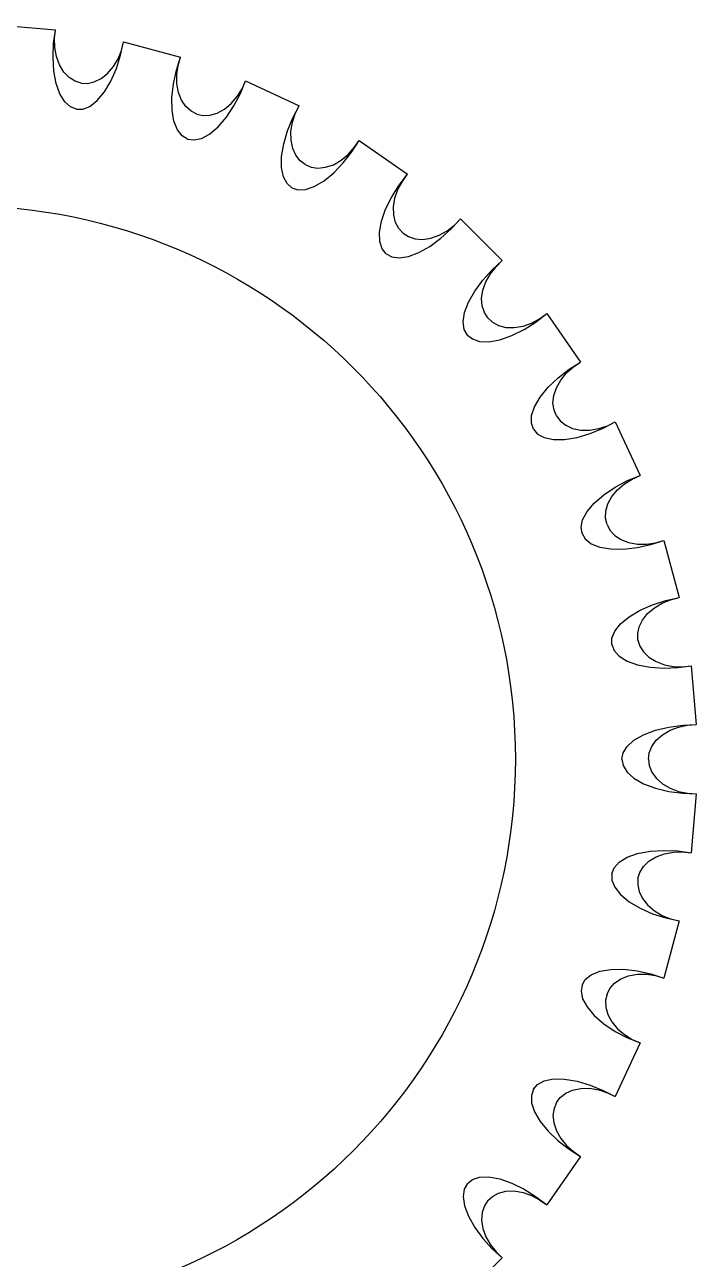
# Model space of a CAD drawing. Extents: x -1423 to 1501, y 0 to 128.
# Drawn here: x 10.24 to 16.55, y 102.3 to 113.9 of the extents above; entities that cross this region are included whole.
import ezdxf

# ---------------------------------------------------------------- set-up
doc = ezdxf.new("R2010")
doc.units = 0
doc.layers.add('LAYER1', color=7, linetype='CONTINUOUS')

msp = doc.modelspace()

# ---------------------------------------------------------------- linework, layer by layer
at = {"layer": 'LAYER1', "color": 18}
for p, q in [((9.975, 113.9), (10.528, 113.852)), ((9.975, 113.9), (10.528, 113.852)), ((9.975, 113.9), (10.528, 113.852)), ((9.975, 113.9), (10.528, 113.852)), ((11.168, 113.739), (11.705, 113.595)), ((11.168, 113.739), (11.705, 113.595)), ((11.168, 113.739), (11.705, 113.595)), ((11.168, 113.739), (11.705, 113.595)), ((12.315, 113.373), (12.819, 113.138)), ((12.315, 113.373), (12.819, 113.138)), ((12.315, 113.373), (12.819, 113.138)), ((12.315, 113.373), (12.819, 113.138)), ((13.381, 112.813), (13.836, 112.495)), ((13.381, 112.813), (13.836, 112.495)), ((13.381, 112.813), (13.836, 112.495)), ((13.381, 112.813), (13.836, 112.495)), ((14.334, 112.077), (14.727, 111.684)), ((14.334, 112.077), (14.727, 111.684)), ((14.334, 112.077), (14.727, 111.684)), ((14.334, 112.077), (14.727, 111.684)), ((15.145, 111.186), (15.463, 110.731)), ((15.145, 111.186), (15.463, 110.731)), ((15.145, 111.186), (15.463, 110.731)), ((15.145, 111.186), (15.463, 110.731)), ((15.788, 110.169), (16.023, 109.665)), ((15.788, 110.169), (16.023, 109.665)), ((15.788, 110.169), (16.023, 109.665)), ((15.788, 110.169), (16.023, 109.665)), ((16.245, 109.055), (16.389, 108.518)), ((16.245, 109.055), (16.389, 108.518)), ((16.245, 109.055), (16.389, 108.518)), ((16.245, 109.055), (16.389, 108.518)), ((16.502, 107.878), (16.55, 107.325)), ((16.502, 107.878), (16.55, 107.325)), ((16.502, 107.878), (16.55, 107.325)), ((16.502, 107.878), (16.55, 107.325)), ((16.55, 106.675), (16.502, 106.122)), ((16.55, 106.675), (16.502, 106.122)), ((16.55, 106.675), (16.502, 106.122)), ((16.55, 106.675), (16.502, 106.122)), ((16.389, 105.482), (16.245, 104.945)), ((16.389, 105.482), (16.245, 104.945)), ((16.389, 105.482), (16.245, 104.945)), ((16.389, 105.482), (16.245, 104.945)), ((16.023, 104.335), (15.788, 103.831)), ((16.023, 104.335), (15.788, 103.831)), ((16.023, 104.335), (15.788, 103.831)), ((16.023, 104.335), (15.788, 103.831)), ((15.463, 103.269), (15.145, 102.814)), ((15.463, 103.269), (15.145, 102.814)), ((15.463, 103.269), (15.145, 102.814)), ((15.463, 103.269), (15.145, 102.814)), ((14.727, 102.316), (14.334, 101.923)), ((14.727, 102.316), (14.334, 101.923)), ((14.727, 102.316), (14.334, 101.923)), ((14.727, 102.316), (14.334, 101.923))]:
    msp.add_line(p, q, dxfattribs=at)
for points in [[(10.727, 113.106, 0), (10.67, 113.128, 0), (10.617, 113.175, 0), (10.571, 113.249, 0), (10.536, 113.348, 0), (10.514, 113.465, 0), (10.506, 113.594, 0), (10.511, 113.725, 0), (10.528, 113.852, 0)], [(10.727, 113.106, 0), (10.67, 113.128, 0), (10.617, 113.175, 0), (10.571, 113.249, 0), (10.536, 113.348, 0), (10.514, 113.465, 0), (10.506, 113.594, 0), (10.511, 113.725, 0), (10.528, 113.852, 0)], [(10.727, 113.106, 0), (10.67, 113.128, 0), (10.617, 113.175, 0), (10.571, 113.249, 0), (10.536, 113.348, 0), (10.514, 113.465, 0), (10.506, 113.594, 0), (10.511, 113.725, 0), (10.528, 113.852, 0)], [(10.727, 113.106, 0), (10.67, 113.128, 0), (10.617, 113.175, 0), (10.571, 113.249, 0), (10.536, 113.348, 0), (10.514, 113.465, 0), (10.506, 113.594, 0), (10.511, 113.725, 0), (10.528, 113.852, 0)], [(10.77, 113.352, 0), (10.713, 113.37, 0), (10.658, 113.404, 0), (10.608, 113.455, 0), (10.567, 113.522, 0), (10.538, 113.6, 0), (10.522, 113.685, 0), (10.519, 113.77, 0), (10.528, 113.852, 0)], [(10.77, 113.352, 0), (10.713, 113.37, 0), (10.658, 113.404, 0), (10.608, 113.455, 0), (10.567, 113.522, 0), (10.538, 113.6, 0), (10.522, 113.685, 0), (10.519, 113.77, 0), (10.528, 113.852, 0)], [(10.77, 113.352, 0), (10.713, 113.37, 0), (10.658, 113.404, 0), (10.608, 113.455, 0), (10.567, 113.522, 0), (10.538, 113.6, 0), (10.522, 113.685, 0), (10.519, 113.77, 0), (10.528, 113.852, 0)], [(10.77, 113.352, 0), (10.713, 113.37, 0), (10.658, 113.404, 0), (10.608, 113.455, 0), (10.567, 113.522, 0), (10.538, 113.6, 0), (10.522, 113.685, 0), (10.519, 113.77, 0), (10.528, 113.852, 0)], [(10.727, 113.106, 0), (10.787, 113.107, 0), (10.853, 113.133, 0), (10.922, 113.187, 0), (10.989, 113.268, 0), (11.05, 113.371, 0), (11.101, 113.489, 0), (11.141, 113.614, 0), (11.168, 113.739, 0)], [(10.727, 113.106, 0), (10.787, 113.107, 0), (10.853, 113.133, 0), (10.922, 113.187, 0), (10.989, 113.268, 0), (11.05, 113.371, 0), (11.101, 113.489, 0), (11.141, 113.614, 0), (11.168, 113.739, 0)], [(10.727, 113.106, 0), (10.787, 113.107, 0), (10.853, 113.133, 0), (10.922, 113.187, 0), (10.989, 113.268, 0), (11.05, 113.371, 0), (11.101, 113.489, 0), (11.141, 113.614, 0), (11.168, 113.739, 0)], [(10.727, 113.106, 0), (10.787, 113.107, 0), (10.853, 113.133, 0), (10.922, 113.187, 0), (10.989, 113.268, 0), (11.05, 113.371, 0), (11.101, 113.489, 0), (11.141, 113.614, 0), (11.168, 113.739, 0)], [(10.77, 113.352, 0), (10.83, 113.349, 0), (10.893, 113.362, 0), (10.958, 113.393, 0), (11.019, 113.442, 0), (11.073, 113.506, 0), (11.117, 113.58, 0), (11.149, 113.659, 0), (11.168, 113.739, 0)], [(10.77, 113.352, 0), (10.83, 113.349, 0), (10.893, 113.362, 0), (10.958, 113.393, 0), (11.019, 113.442, 0), (11.073, 113.506, 0), (11.117, 113.58, 0), (11.149, 113.659, 0), (11.168, 113.739, 0)], [(10.77, 113.352, 0), (10.83, 113.349, 0), (10.893, 113.362, 0), (10.958, 113.393, 0), (11.019, 113.442, 0), (11.073, 113.506, 0), (11.117, 113.58, 0), (11.149, 113.659, 0), (11.168, 113.739, 0)], [(10.77, 113.352, 0), (10.83, 113.349, 0), (10.893, 113.362, 0), (10.958, 113.393, 0), (11.019, 113.442, 0), (11.073, 113.506, 0), (11.117, 113.58, 0), (11.149, 113.659, 0), (11.168, 113.739, 0)], [(11.771, 112.826, 0), (11.719, 112.857, 0), (11.675, 112.913, 0), (11.642, 112.994, 0), (11.625, 113.097, 0), (11.623, 113.217, 0), (11.638, 113.345, 0), (11.666, 113.474, 0), (11.705, 113.595, 0)], [(11.771, 112.826, 0), (11.719, 112.857, 0), (11.675, 112.913, 0), (11.642, 112.994, 0), (11.625, 113.097, 0), (11.623, 113.217, 0), (11.638, 113.345, 0), (11.666, 113.474, 0), (11.705, 113.595, 0)], [(11.771, 112.826, 0), (11.719, 112.857, 0), (11.675, 112.913, 0), (11.642, 112.994, 0), (11.625, 113.097, 0), (11.623, 113.217, 0), (11.638, 113.345, 0), (11.666, 113.474, 0), (11.705, 113.595, 0)], [(11.771, 112.826, 0), (11.719, 112.857, 0), (11.675, 112.913, 0), (11.642, 112.994, 0), (11.625, 113.097, 0), (11.623, 113.217, 0), (11.638, 113.345, 0), (11.666, 113.474, 0), (11.705, 113.595, 0)], [(11.856, 113.061, 0), (11.803, 113.088, 0), (11.754, 113.132, 0), (11.714, 113.191, 0), (11.685, 113.264, 0), (11.67, 113.346, 0), (11.669, 113.432, 0), (11.682, 113.516, 0), (11.705, 113.595, 0)], [(11.856, 113.061, 0), (11.803, 113.088, 0), (11.754, 113.132, 0), (11.714, 113.191, 0), (11.685, 113.264, 0), (11.67, 113.346, 0), (11.669, 113.432, 0), (11.682, 113.516, 0), (11.705, 113.595, 0)], [(11.856, 113.061, 0), (11.803, 113.088, 0), (11.754, 113.132, 0), (11.714, 113.191, 0), (11.685, 113.264, 0), (11.67, 113.346, 0), (11.669, 113.432, 0), (11.682, 113.516, 0), (11.705, 113.595, 0)], [(11.856, 113.061, 0), (11.803, 113.088, 0), (11.754, 113.132, 0), (11.714, 113.191, 0), (11.685, 113.264, 0), (11.67, 113.346, 0), (11.669, 113.432, 0), (11.682, 113.516, 0), (11.705, 113.595, 0)], [(11.771, 112.826, 0), (11.83, 112.817, 0), (11.9, 112.831, 0), (11.977, 112.873, 0), (12.057, 112.94, 0), (12.135, 113.031, 0), (12.206, 113.139, 0), (12.267, 113.255, 0), (12.315, 113.373, 0)], [(11.771, 112.826, 0), (11.83, 112.817, 0), (11.9, 112.831, 0), (11.977, 112.873, 0), (12.057, 112.94, 0), (12.135, 113.031, 0), (12.206, 113.139, 0), (12.267, 113.255, 0), (12.315, 113.373, 0)], [(11.771, 112.826, 0), (11.83, 112.817, 0), (11.9, 112.831, 0), (11.977, 112.873, 0), (12.057, 112.94, 0), (12.135, 113.031, 0), (12.206, 113.139, 0), (12.267, 113.255, 0), (12.315, 113.373, 0)], [(11.771, 112.826, 0), (11.83, 112.817, 0), (11.9, 112.831, 0), (11.977, 112.873, 0), (12.057, 112.94, 0), (12.135, 113.031, 0), (12.206, 113.139, 0), (12.267, 113.255, 0), (12.315, 113.373, 0)], [(11.856, 113.061, 0), (11.914, 113.048, 0), (11.979, 113.05, 0), (12.048, 113.069, 0), (12.117, 113.106, 0), (12.181, 113.16, 0), (12.237, 113.225, 0), (12.282, 113.298, 0), (12.315, 113.373, 0)], [(11.856, 113.061, 0), (11.914, 113.048, 0), (11.979, 113.05, 0), (12.048, 113.069, 0), (12.117, 113.106, 0), (12.181, 113.16, 0), (12.237, 113.225, 0), (12.282, 113.298, 0), (12.315, 113.373, 0)], [(11.856, 113.061, 0), (11.914, 113.048, 0), (11.979, 113.05, 0), (12.048, 113.069, 0), (12.117, 113.106, 0), (12.181, 113.16, 0), (12.237, 113.225, 0), (12.282, 113.298, 0), (12.315, 113.373, 0)], [(11.856, 113.061, 0), (11.914, 113.048, 0), (11.979, 113.05, 0), (12.048, 113.069, 0), (12.117, 113.106, 0), (12.181, 113.16, 0), (12.237, 113.225, 0), (12.282, 113.298, 0), (12.315, 113.373, 0)], [(12.75, 112.369, 0), (12.705, 112.409, 0), (12.671, 112.472, 0), (12.653, 112.557, 0), (12.654, 112.662, 0), (12.673, 112.78, 0), (12.71, 112.904, 0), (12.76, 113.025, 0), (12.819, 113.138, 0)], [(12.75, 112.369, 0), (12.705, 112.409, 0), (12.671, 112.472, 0), (12.653, 112.557, 0), (12.654, 112.662, 0), (12.673, 112.78, 0), (12.71, 112.904, 0), (12.76, 113.025, 0), (12.819, 113.138, 0)], [(12.75, 112.369, 0), (12.705, 112.409, 0), (12.671, 112.472, 0), (12.653, 112.557, 0), (12.654, 112.662, 0), (12.673, 112.78, 0), (12.71, 112.904, 0), (12.76, 113.025, 0), (12.819, 113.138, 0)], [(12.75, 112.369, 0), (12.705, 112.409, 0), (12.671, 112.472, 0), (12.653, 112.557, 0), (12.654, 112.662, 0), (12.673, 112.78, 0), (12.71, 112.904, 0), (12.76, 113.025, 0), (12.819, 113.138, 0)], [(12.875, 112.586, 0), (12.828, 112.622, 0), (12.787, 112.673, 0), (12.758, 112.738, 0), (12.742, 112.815, 0), (12.741, 112.898, 0), (12.756, 112.983, 0), (12.782, 113.064, 0), (12.819, 113.138, 0)], [(12.875, 112.586, 0), (12.828, 112.622, 0), (12.787, 112.673, 0), (12.758, 112.738, 0), (12.742, 112.815, 0), (12.741, 112.898, 0), (12.756, 112.983, 0), (12.782, 113.064, 0), (12.819, 113.138, 0)], [(12.875, 112.586, 0), (12.828, 112.622, 0), (12.787, 112.673, 0), (12.758, 112.738, 0), (12.742, 112.815, 0), (12.741, 112.898, 0), (12.756, 112.983, 0), (12.782, 113.064, 0), (12.819, 113.138, 0)], [(12.875, 112.586, 0), (12.828, 112.622, 0), (12.787, 112.673, 0), (12.758, 112.738, 0), (12.742, 112.815, 0), (12.741, 112.898, 0), (12.756, 112.983, 0), (12.782, 113.064, 0), (12.819, 113.138, 0)], [(12.75, 112.369, 0), (12.807, 112.35, 0), (12.878, 112.352, 0), (12.961, 112.379, 0), (13.052, 112.432, 0), (13.144, 112.508, 0), (13.233, 112.601, 0), (13.313, 112.706, 0), (13.381, 112.813, 0)], [(12.75, 112.369, 0), (12.807, 112.35, 0), (12.878, 112.352, 0), (12.961, 112.379, 0), (13.052, 112.432, 0), (13.144, 112.508, 0), (13.233, 112.601, 0), (13.313, 112.706, 0), (13.381, 112.813, 0)], [(12.75, 112.369, 0), (12.807, 112.35, 0), (12.878, 112.352, 0), (12.961, 112.379, 0), (13.052, 112.432, 0), (13.144, 112.508, 0), (13.233, 112.601, 0), (13.313, 112.706, 0), (13.381, 112.813, 0)], [(12.75, 112.369, 0), (12.807, 112.35, 0), (12.878, 112.352, 0), (12.961, 112.379, 0), (13.052, 112.432, 0), (13.144, 112.508, 0), (13.233, 112.601, 0), (13.313, 112.706, 0), (13.381, 112.813, 0)], [(12.875, 112.586, 0), (12.93, 112.563, 0), (12.994, 112.553, 0), (13.066, 112.561, 0), (13.14, 112.585, 0), (13.212, 112.626, 0), (13.279, 112.681, 0), (13.336, 112.745, 0), (13.381, 112.813, 0)], [(12.875, 112.586, 0), (12.93, 112.563, 0), (12.994, 112.553, 0), (13.066, 112.561, 0), (13.14, 112.585, 0), (13.212, 112.626, 0), (13.279, 112.681, 0), (13.336, 112.745, 0), (13.381, 112.813, 0)], [(12.875, 112.586, 0), (12.93, 112.563, 0), (12.994, 112.553, 0), (13.066, 112.561, 0), (13.14, 112.585, 0), (13.212, 112.626, 0), (13.279, 112.681, 0), (13.336, 112.745, 0), (13.381, 112.813, 0)], [(12.875, 112.586, 0), (12.93, 112.563, 0), (12.994, 112.553, 0), (13.066, 112.561, 0), (13.14, 112.585, 0), (13.212, 112.626, 0), (13.279, 112.681, 0), (13.336, 112.745, 0), (13.381, 112.813, 0)], [(13.635, 111.749, 0), (13.598, 111.796, 0), (13.575, 111.864, 0), (13.572, 111.951, 0), (13.591, 112.054, 0), (13.631, 112.167, 0), (13.688, 112.283, 0), (13.759, 112.394, 0), (13.836, 112.495, 0)], [(13.635, 111.749, 0), (13.598, 111.796, 0), (13.575, 111.864, 0), (13.572, 111.951, 0), (13.591, 112.054, 0), (13.631, 112.167, 0), (13.688, 112.283, 0), (13.759, 112.394, 0), (13.836, 112.495, 0)], [(13.635, 111.749, 0), (13.598, 111.796, 0), (13.575, 111.864, 0), (13.572, 111.951, 0), (13.591, 112.054, 0), (13.631, 112.167, 0), (13.688, 112.283, 0), (13.759, 112.394, 0), (13.836, 112.495, 0)], [(13.635, 111.749, 0), (13.598, 111.796, 0), (13.575, 111.864, 0), (13.572, 111.951, 0), (13.591, 112.054, 0), (13.631, 112.167, 0), (13.688, 112.283, 0), (13.759, 112.394, 0), (13.836, 112.495, 0)], [(13.796, 111.941, 0), (13.756, 111.985, 0), (13.725, 112.042, 0), (13.707, 112.111, 0), (13.705, 112.19, 0), (13.719, 112.272, 0), (13.747, 112.353, 0), (13.788, 112.428, 0), (13.836, 112.495, 0)], [(13.796, 111.941, 0), (13.756, 111.985, 0), (13.725, 112.042, 0), (13.707, 112.111, 0), (13.705, 112.19, 0), (13.719, 112.272, 0), (13.747, 112.353, 0), (13.788, 112.428, 0), (13.836, 112.495, 0)], [(13.796, 111.941, 0), (13.756, 111.985, 0), (13.725, 112.042, 0), (13.707, 112.111, 0), (13.705, 112.19, 0), (13.719, 112.272, 0), (13.747, 112.353, 0), (13.788, 112.428, 0), (13.836, 112.495, 0)], [(13.796, 111.941, 0), (13.756, 111.985, 0), (13.725, 112.042, 0), (13.707, 112.111, 0), (13.705, 112.19, 0), (13.719, 112.272, 0), (13.747, 112.353, 0), (13.788, 112.428, 0), (13.836, 112.495, 0)], [(13.635, 111.749, 0), (13.688, 111.72, 0), (13.758, 111.71, 0), (13.845, 111.723, 0), (13.943, 111.759, 0), (14.047, 111.818, 0), (14.151, 111.894, 0), (14.248, 111.983, 0), (14.334, 112.077, 0)], [(13.635, 111.749, 0), (13.688, 111.72, 0), (13.758, 111.71, 0), (13.845, 111.723, 0), (13.943, 111.759, 0), (14.047, 111.818, 0), (14.151, 111.894, 0), (14.248, 111.983, 0), (14.334, 112.077, 0)], [(13.635, 111.749, 0), (13.688, 111.72, 0), (13.758, 111.71, 0), (13.845, 111.723, 0), (13.943, 111.759, 0), (14.047, 111.818, 0), (14.151, 111.894, 0), (14.248, 111.983, 0), (14.334, 112.077, 0)], [(13.635, 111.749, 0), (13.688, 111.72, 0), (13.758, 111.71, 0), (13.845, 111.723, 0), (13.943, 111.759, 0), (14.047, 111.818, 0), (14.151, 111.894, 0), (14.248, 111.983, 0), (14.334, 112.077, 0)], [(13.796, 111.941, 0), (13.846, 111.909, 0), (13.908, 111.888, 0), (13.979, 111.883, 0), (14.057, 111.894, 0), (14.135, 111.922, 0), (14.21, 111.965, 0), (14.277, 112.018, 0), (14.334, 112.077, 0)], [(13.796, 111.941, 0), (13.846, 111.909, 0), (13.908, 111.888, 0), (13.979, 111.883, 0), (14.057, 111.894, 0), (14.135, 111.922, 0), (14.21, 111.965, 0), (14.277, 112.018, 0), (14.334, 112.077, 0)], [(13.796, 111.941, 0), (13.846, 111.909, 0), (13.908, 111.888, 0), (13.979, 111.883, 0), (14.057, 111.894, 0), (14.135, 111.922, 0), (14.21, 111.965, 0), (14.277, 112.018, 0), (14.334, 112.077, 0)], [(13.796, 111.941, 0), (13.846, 111.909, 0), (13.908, 111.888, 0), (13.979, 111.883, 0), (14.057, 111.894, 0), (14.135, 111.922, 0), (14.21, 111.965, 0), (14.277, 112.018, 0), (14.334, 112.077, 0)], [(14.399, 110.985, 0), (14.37, 111.038, 0), (14.36, 111.108, 0), (14.373, 111.195, 0), (14.409, 111.293, 0), (14.468, 111.397, 0), (14.544, 111.501, 0), (14.633, 111.598, 0), (14.727, 111.684, 0)], [(14.399, 110.985, 0), (14.37, 111.038, 0), (14.36, 111.108, 0), (14.373, 111.195, 0), (14.409, 111.293, 0), (14.468, 111.397, 0), (14.544, 111.501, 0), (14.633, 111.598, 0), (14.727, 111.684, 0)], [(14.399, 110.985, 0), (14.37, 111.038, 0), (14.36, 111.108, 0), (14.373, 111.195, 0), (14.409, 111.293, 0), (14.468, 111.397, 0), (14.544, 111.501, 0), (14.633, 111.598, 0), (14.727, 111.684, 0)], [(14.399, 110.985, 0), (14.37, 111.038, 0), (14.36, 111.108, 0), (14.373, 111.195, 0), (14.409, 111.293, 0), (14.468, 111.397, 0), (14.544, 111.501, 0), (14.633, 111.598, 0), (14.727, 111.684, 0)], [(14.591, 111.146, 0), (14.559, 111.196, 0), (14.538, 111.258, 0), (14.533, 111.329, 0), (14.544, 111.407, 0), (14.572, 111.485, 0), (14.615, 111.56, 0), (14.668, 111.627, 0), (14.727, 111.684, 0)], [(14.591, 111.146, 0), (14.559, 111.196, 0), (14.538, 111.258, 0), (14.533, 111.329, 0), (14.544, 111.407, 0), (14.572, 111.485, 0), (14.615, 111.56, 0), (14.668, 111.627, 0), (14.727, 111.684, 0)], [(14.591, 111.146, 0), (14.559, 111.196, 0), (14.538, 111.258, 0), (14.533, 111.329, 0), (14.544, 111.407, 0), (14.572, 111.485, 0), (14.615, 111.56, 0), (14.668, 111.627, 0), (14.727, 111.684, 0)], [(14.591, 111.146, 0), (14.559, 111.196, 0), (14.538, 111.258, 0), (14.533, 111.329, 0), (14.544, 111.407, 0), (14.572, 111.485, 0), (14.615, 111.56, 0), (14.668, 111.627, 0), (14.727, 111.684, 0)], [(14.399, 110.985, 0), (14.446, 110.948, 0), (14.514, 110.925, 0), (14.601, 110.922, 0), (14.704, 110.941, 0), (14.817, 110.981, 0), (14.933, 111.038, 0), (15.044, 111.109, 0), (15.145, 111.186, 0)], [(14.399, 110.985, 0), (14.446, 110.948, 0), (14.514, 110.925, 0), (14.601, 110.922, 0), (14.704, 110.941, 0), (14.817, 110.981, 0), (14.933, 111.038, 0), (15.044, 111.109, 0), (15.145, 111.186, 0)], [(14.399, 110.985, 0), (14.446, 110.948, 0), (14.514, 110.925, 0), (14.601, 110.922, 0), (14.704, 110.941, 0), (14.817, 110.981, 0), (14.933, 111.038, 0), (15.044, 111.109, 0), (15.145, 111.186, 0)], [(14.399, 110.985, 0), (14.446, 110.948, 0), (14.514, 110.925, 0), (14.601, 110.922, 0), (14.704, 110.941, 0), (14.817, 110.981, 0), (14.933, 111.038, 0), (15.044, 111.109, 0), (15.145, 111.186, 0)], [(14.591, 111.146, 0), (14.635, 111.106, 0), (14.692, 111.075, 0), (14.761, 111.057, 0), (14.84, 111.055, 0), (14.922, 111.069, 0), (15.003, 111.097, 0), (15.078, 111.138, 0), (15.145, 111.186, 0)], [(14.591, 111.146, 0), (14.635, 111.106, 0), (14.692, 111.075, 0), (14.761, 111.057, 0), (14.84, 111.055, 0), (14.922, 111.069, 0), (15.003, 111.097, 0), (15.078, 111.138, 0), (15.145, 111.186, 0)], [(14.591, 111.146, 0), (14.635, 111.106, 0), (14.692, 111.075, 0), (14.761, 111.057, 0), (14.84, 111.055, 0), (14.922, 111.069, 0), (15.003, 111.097, 0), (15.078, 111.138, 0), (15.145, 111.186, 0)], [(14.591, 111.146, 0), (14.635, 111.106, 0), (14.692, 111.075, 0), (14.761, 111.057, 0), (14.84, 111.055, 0), (14.922, 111.069, 0), (15.003, 111.097, 0), (15.078, 111.138, 0), (15.145, 111.186, 0)], [(15.019, 110.1, 0), (15, 110.157, 0), (15.002, 110.228, 0), (15.029, 110.311, 0), (15.082, 110.402, 0), (15.158, 110.494, 0), (15.251, 110.583, 0), (15.356, 110.663, 0), (15.463, 110.731, 0)], [(15.019, 110.1, 0), (15, 110.157, 0), (15.002, 110.228, 0), (15.029, 110.311, 0), (15.082, 110.402, 0), (15.158, 110.494, 0), (15.251, 110.583, 0), (15.356, 110.663, 0), (15.463, 110.731, 0)], [(15.019, 110.1, 0), (15, 110.157, 0), (15.002, 110.228, 0), (15.029, 110.311, 0), (15.082, 110.402, 0), (15.158, 110.494, 0), (15.251, 110.583, 0), (15.356, 110.663, 0), (15.463, 110.731, 0)], [(15.019, 110.1, 0), (15, 110.157, 0), (15.002, 110.228, 0), (15.029, 110.311, 0), (15.082, 110.402, 0), (15.158, 110.494, 0), (15.251, 110.583, 0), (15.356, 110.663, 0), (15.463, 110.731, 0)], [(15.236, 110.225, 0), (15.213, 110.28, 0), (15.203, 110.344, 0), (15.211, 110.416, 0), (15.235, 110.49, 0), (15.276, 110.562, 0), (15.331, 110.629, 0), (15.395, 110.686, 0), (15.463, 110.731, 0)], [(15.236, 110.225, 0), (15.213, 110.28, 0), (15.203, 110.344, 0), (15.211, 110.416, 0), (15.235, 110.49, 0), (15.276, 110.562, 0), (15.331, 110.629, 0), (15.395, 110.686, 0), (15.463, 110.731, 0)], [(15.236, 110.225, 0), (15.213, 110.28, 0), (15.203, 110.344, 0), (15.211, 110.416, 0), (15.235, 110.49, 0), (15.276, 110.562, 0), (15.331, 110.629, 0), (15.395, 110.686, 0), (15.463, 110.731, 0)], [(15.236, 110.225, 0), (15.213, 110.28, 0), (15.203, 110.344, 0), (15.211, 110.416, 0), (15.235, 110.49, 0), (15.276, 110.562, 0), (15.331, 110.629, 0), (15.395, 110.686, 0), (15.463, 110.731, 0)], [(15.236, 110.225, 0), (15.272, 110.178, 0), (15.323, 110.137, 0), (15.388, 110.108, 0), (15.465, 110.092, 0), (15.548, 110.091, 0), (15.633, 110.106, 0), (15.714, 110.132, 0), (15.788, 110.169, 0)], [(15.236, 110.225, 0), (15.272, 110.178, 0), (15.323, 110.137, 0), (15.388, 110.108, 0), (15.465, 110.092, 0), (15.548, 110.091, 0), (15.633, 110.106, 0), (15.714, 110.132, 0), (15.788, 110.169, 0)], [(15.236, 110.225, 0), (15.272, 110.178, 0), (15.323, 110.137, 0), (15.388, 110.108, 0), (15.465, 110.092, 0), (15.548, 110.091, 0), (15.633, 110.106, 0), (15.714, 110.132, 0), (15.788, 110.169, 0)], [(15.236, 110.225, 0), (15.272, 110.178, 0), (15.323, 110.137, 0), (15.388, 110.108, 0), (15.465, 110.092, 0), (15.548, 110.091, 0), (15.633, 110.106, 0), (15.714, 110.132, 0), (15.788, 110.169, 0)], [(15.019, 110.1, 0), (15.059, 110.055, 0), (15.122, 110.021, 0), (15.207, 110.003, 0), (15.312, 110.004, 0), (15.43, 110.023, 0), (15.554, 110.06, 0), (15.675, 110.11, 0), (15.788, 110.169, 0)], [(15.019, 110.1, 0), (15.059, 110.055, 0), (15.122, 110.021, 0), (15.207, 110.003, 0), (15.312, 110.004, 0), (15.43, 110.023, 0), (15.554, 110.06, 0), (15.675, 110.11, 0), (15.788, 110.169, 0)], [(15.019, 110.1, 0), (15.059, 110.055, 0), (15.122, 110.021, 0), (15.207, 110.003, 0), (15.312, 110.004, 0), (15.43, 110.023, 0), (15.554, 110.06, 0), (15.675, 110.11, 0), (15.788, 110.169, 0)], [(15.019, 110.1, 0), (15.059, 110.055, 0), (15.122, 110.021, 0), (15.207, 110.003, 0), (15.312, 110.004, 0), (15.43, 110.023, 0), (15.554, 110.06, 0), (15.675, 110.11, 0), (15.788, 110.169, 0)], [(15.476, 109.121, 0), (15.467, 109.18, 0), (15.481, 109.25, 0), (15.523, 109.327, 0), (15.59, 109.407, 0), (15.681, 109.485, 0), (15.789, 109.556, 0), (15.905, 109.617, 0), (16.023, 109.665, 0)], [(15.476, 109.121, 0), (15.467, 109.18, 0), (15.481, 109.25, 0), (15.523, 109.327, 0), (15.59, 109.407, 0), (15.681, 109.485, 0), (15.789, 109.556, 0), (15.905, 109.617, 0), (16.023, 109.665, 0)], [(15.476, 109.121, 0), (15.467, 109.18, 0), (15.481, 109.25, 0), (15.523, 109.327, 0), (15.59, 109.407, 0), (15.681, 109.485, 0), (15.789, 109.556, 0), (15.905, 109.617, 0), (16.023, 109.665, 0)], [(15.476, 109.121, 0), (15.467, 109.18, 0), (15.481, 109.25, 0), (15.523, 109.327, 0), (15.59, 109.407, 0), (15.681, 109.485, 0), (15.789, 109.556, 0), (15.905, 109.617, 0), (16.023, 109.665, 0)], [(15.711, 109.206, 0), (15.698, 109.264, 0), (15.7, 109.329, 0), (15.719, 109.398, 0), (15.756, 109.467, 0), (15.81, 109.531, 0), (15.875, 109.587, 0), (15.948, 109.632, 0), (16.023, 109.665, 0)], [(15.711, 109.206, 0), (15.698, 109.264, 0), (15.7, 109.329, 0), (15.719, 109.398, 0), (15.756, 109.467, 0), (15.81, 109.531, 0), (15.875, 109.587, 0), (15.948, 109.632, 0), (16.023, 109.665, 0)], [(15.711, 109.206, 0), (15.698, 109.264, 0), (15.7, 109.329, 0), (15.719, 109.398, 0), (15.756, 109.467, 0), (15.81, 109.531, 0), (15.875, 109.587, 0), (15.948, 109.632, 0), (16.023, 109.665, 0)], [(15.711, 109.206, 0), (15.698, 109.264, 0), (15.7, 109.329, 0), (15.719, 109.398, 0), (15.756, 109.467, 0), (15.81, 109.531, 0), (15.875, 109.587, 0), (15.948, 109.632, 0), (16.023, 109.665, 0)], [(15.711, 109.206, 0), (15.738, 109.153, 0), (15.782, 109.104, 0), (15.841, 109.064, 0), (15.914, 109.035, 0), (15.996, 109.02, 0), (16.082, 109.019, 0), (16.166, 109.032, 0), (16.245, 109.055, 0)], [(15.711, 109.206, 0), (15.738, 109.153, 0), (15.782, 109.104, 0), (15.841, 109.064, 0), (15.914, 109.035, 0), (15.996, 109.02, 0), (16.082, 109.019, 0), (16.166, 109.032, 0), (16.245, 109.055, 0)], [(15.711, 109.206, 0), (15.738, 109.153, 0), (15.782, 109.104, 0), (15.841, 109.064, 0), (15.914, 109.035, 0), (15.996, 109.02, 0), (16.082, 109.019, 0), (16.166, 109.032, 0), (16.245, 109.055, 0)], [(15.711, 109.206, 0), (15.738, 109.153, 0), (15.782, 109.104, 0), (15.841, 109.064, 0), (15.914, 109.035, 0), (15.996, 109.02, 0), (16.082, 109.019, 0), (16.166, 109.032, 0), (16.245, 109.055, 0)], [(15.476, 109.121, 0), (15.507, 109.069, 0), (15.563, 109.025, 0), (15.644, 108.992, 0), (15.747, 108.975, 0), (15.867, 108.973, 0), (15.995, 108.988, 0), (16.124, 109.016, 0), (16.245, 109.055, 0)], [(15.476, 109.121, 0), (15.507, 109.069, 0), (15.563, 109.025, 0), (15.644, 108.992, 0), (15.747, 108.975, 0), (15.867, 108.973, 0), (15.995, 108.988, 0), (16.124, 109.016, 0), (16.245, 109.055, 0)], [(15.476, 109.121, 0), (15.507, 109.069, 0), (15.563, 109.025, 0), (15.644, 108.992, 0), (15.747, 108.975, 0), (15.867, 108.973, 0), (15.995, 108.988, 0), (16.124, 109.016, 0), (16.245, 109.055, 0)], [(15.476, 109.121, 0), (15.507, 109.069, 0), (15.563, 109.025, 0), (15.644, 108.992, 0), (15.747, 108.975, 0), (15.867, 108.973, 0), (15.995, 108.988, 0), (16.124, 109.016, 0), (16.245, 109.055, 0)], [(15.756, 108.077, 0), (15.757, 108.137, 0), (15.783, 108.203, 0), (15.837, 108.272, 0), (15.918, 108.339, 0), (16.021, 108.4, 0), (16.139, 108.451, 0), (16.264, 108.491, 0), (16.389, 108.518, 0)], [(15.756, 108.077, 0), (15.757, 108.137, 0), (15.783, 108.203, 0), (15.837, 108.272, 0), (15.918, 108.339, 0), (16.021, 108.4, 0), (16.139, 108.451, 0), (16.264, 108.491, 0), (16.389, 108.518, 0)], [(15.756, 108.077, 0), (15.757, 108.137, 0), (15.783, 108.203, 0), (15.837, 108.272, 0), (15.918, 108.339, 0), (16.021, 108.4, 0), (16.139, 108.451, 0), (16.264, 108.491, 0), (16.389, 108.518, 0)], [(15.756, 108.077, 0), (15.757, 108.137, 0), (15.783, 108.203, 0), (15.837, 108.272, 0), (15.918, 108.339, 0), (16.021, 108.4, 0), (16.139, 108.451, 0), (16.264, 108.491, 0), (16.389, 108.518, 0)], [(16.002, 108.12, 0), (15.999, 108.18, 0), (16.012, 108.243, 0), (16.043, 108.308, 0), (16.092, 108.369, 0), (16.156, 108.423, 0), (16.23, 108.467, 0), (16.309, 108.499, 0), (16.389, 108.518, 0)], [(16.002, 108.12, 0), (15.999, 108.18, 0), (16.012, 108.243, 0), (16.043, 108.308, 0), (16.092, 108.369, 0), (16.156, 108.423, 0), (16.23, 108.467, 0), (16.309, 108.499, 0), (16.389, 108.518, 0)], [(16.002, 108.12, 0), (15.999, 108.18, 0), (16.012, 108.243, 0), (16.043, 108.308, 0), (16.092, 108.369, 0), (16.156, 108.423, 0), (16.23, 108.467, 0), (16.309, 108.499, 0), (16.389, 108.518, 0)], [(16.002, 108.12, 0), (15.999, 108.18, 0), (16.012, 108.243, 0), (16.043, 108.308, 0), (16.092, 108.369, 0), (16.156, 108.423, 0), (16.23, 108.467, 0), (16.309, 108.499, 0), (16.389, 108.518, 0)], [(16.002, 108.12, 0), (16.02, 108.063, 0), (16.054, 108.008, 0), (16.105, 107.958, 0), (16.172, 107.917, 0), (16.25, 107.888, 0), (16.335, 107.872, 0), (16.42, 107.869, 0), (16.502, 107.878, 0)], [(16.002, 108.12, 0), (16.02, 108.063, 0), (16.054, 108.008, 0), (16.105, 107.958, 0), (16.172, 107.917, 0), (16.25, 107.888, 0), (16.335, 107.872, 0), (16.42, 107.869, 0), (16.502, 107.878, 0)], [(16.002, 108.12, 0), (16.02, 108.063, 0), (16.054, 108.008, 0), (16.105, 107.958, 0), (16.172, 107.917, 0), (16.25, 107.888, 0), (16.335, 107.872, 0), (16.42, 107.869, 0), (16.502, 107.878, 0)], [(16.002, 108.12, 0), (16.02, 108.063, 0), (16.054, 108.008, 0), (16.105, 107.958, 0), (16.172, 107.917, 0), (16.25, 107.888, 0), (16.335, 107.872, 0), (16.42, 107.869, 0), (16.502, 107.878, 0)], [(15.756, 108.077, 0), (15.778, 108.02, 0), (15.825, 107.967, 0), (15.899, 107.921, 0), (15.998, 107.886, 0), (16.115, 107.864, 0), (16.244, 107.856, 0), (16.375, 107.861, 0), (16.502, 107.878, 0)], [(15.756, 108.077, 0), (15.778, 108.02, 0), (15.825, 107.967, 0), (15.899, 107.921, 0), (15.998, 107.886, 0), (16.115, 107.864, 0), (16.244, 107.856, 0), (16.375, 107.861, 0), (16.502, 107.878, 0)], [(15.756, 108.077, 0), (15.778, 108.02, 0), (15.825, 107.967, 0), (15.899, 107.921, 0), (15.998, 107.886, 0), (16.115, 107.864, 0), (16.244, 107.856, 0), (16.375, 107.861, 0), (16.502, 107.878, 0)], [(15.756, 108.077, 0), (15.778, 108.02, 0), (15.825, 107.967, 0), (15.899, 107.921, 0), (15.998, 107.886, 0), (16.115, 107.864, 0), (16.244, 107.856, 0), (16.375, 107.861, 0), (16.502, 107.878, 0)], [(15.85, 107, 0), (15.862, 107.059, 0), (15.899, 107.12, 0), (15.964, 107.178, 0), (16.055, 107.23, 0), (16.167, 107.272, 0), (16.292, 107.302, 0), (16.423, 107.32, 0), (16.55, 107.325, 0)], [(15.85, 107, 0), (15.862, 107.059, 0), (15.899, 107.12, 0), (15.964, 107.178, 0), (16.055, 107.23, 0), (16.167, 107.272, 0), (16.292, 107.302, 0), (16.423, 107.32, 0), (16.55, 107.325, 0)], [(15.85, 107, 0), (15.862, 107.059, 0), (15.899, 107.12, 0), (15.964, 107.178, 0), (16.055, 107.23, 0), (16.167, 107.272, 0), (16.292, 107.302, 0), (16.423, 107.32, 0), (16.55, 107.325, 0)], [(15.85, 107, 0), (15.862, 107.059, 0), (15.899, 107.12, 0), (15.964, 107.178, 0), (16.055, 107.23, 0), (16.167, 107.272, 0), (16.292, 107.302, 0), (16.423, 107.32, 0), (16.55, 107.325, 0)], [(16.1, 107, 0), (16.108, 107.059, 0), (16.132, 107.12, 0), (16.173, 107.178, 0), (16.232, 107.23, 0), (16.304, 107.272, 0), (16.384, 107.302, 0), (16.468, 107.32, 0), (16.55, 107.325, 0)], [(16.1, 107, 0), (16.108, 107.059, 0), (16.132, 107.12, 0), (16.173, 107.178, 0), (16.232, 107.23, 0), (16.304, 107.272, 0), (16.384, 107.302, 0), (16.468, 107.32, 0), (16.55, 107.325, 0)], [(16.1, 107, 0), (16.108, 107.059, 0), (16.132, 107.12, 0), (16.173, 107.178, 0), (16.232, 107.23, 0), (16.304, 107.272, 0), (16.384, 107.302, 0), (16.468, 107.32, 0), (16.55, 107.325, 0)], [(16.1, 107, 0), (16.108, 107.059, 0), (16.132, 107.12, 0), (16.173, 107.178, 0), (16.232, 107.23, 0), (16.304, 107.272, 0), (16.384, 107.302, 0), (16.468, 107.32, 0), (16.55, 107.325, 0)], [(15.85, 107, 0), (15.862, 106.941, 0), (15.899, 106.88, 0), (15.964, 106.822, 0), (16.055, 106.77, 0), (16.167, 106.728, 0), (16.292, 106.698, 0), (16.423, 106.68, 0), (16.55, 106.675, 0)], [(15.85, 107, 0), (15.862, 106.941, 0), (15.899, 106.88, 0), (15.964, 106.822, 0), (16.055, 106.77, 0), (16.167, 106.728, 0), (16.292, 106.698, 0), (16.423, 106.68, 0), (16.55, 106.675, 0)], [(15.85, 107, 0), (15.862, 106.941, 0), (15.899, 106.88, 0), (15.964, 106.822, 0), (16.055, 106.77, 0), (16.167, 106.728, 0), (16.292, 106.698, 0), (16.423, 106.68, 0), (16.55, 106.675, 0)], [(15.85, 107, 0), (15.862, 106.941, 0), (15.899, 106.88, 0), (15.964, 106.822, 0), (16.055, 106.77, 0), (16.167, 106.728, 0), (16.292, 106.698, 0), (16.423, 106.68, 0), (16.55, 106.675, 0)], [(16.1, 107, 0), (16.108, 106.941, 0), (16.132, 106.88, 0), (16.173, 106.822, 0), (16.232, 106.77, 0), (16.304, 106.728, 0), (16.384, 106.698, 0), (16.468, 106.68, 0), (16.55, 106.675, 0)], [(16.1, 107, 0), (16.108, 106.941, 0), (16.132, 106.88, 0), (16.173, 106.822, 0), (16.232, 106.77, 0), (16.304, 106.728, 0), (16.384, 106.698, 0), (16.468, 106.68, 0), (16.55, 106.675, 0)], [(16.1, 107, 0), (16.108, 106.941, 0), (16.132, 106.88, 0), (16.173, 106.822, 0), (16.232, 106.77, 0), (16.304, 106.728, 0), (16.384, 106.698, 0), (16.468, 106.68, 0), (16.55, 106.675, 0)], [(16.1, 107, 0), (16.108, 106.941, 0), (16.132, 106.88, 0), (16.173, 106.822, 0), (16.232, 106.77, 0), (16.304, 106.728, 0), (16.384, 106.698, 0), (16.468, 106.68, 0), (16.55, 106.675, 0)], [(15.756, 105.923, 0), (15.778, 105.98, 0), (15.825, 106.033, 0), (15.899, 106.079, 0), (15.998, 106.114, 0), (16.115, 106.136, 0), (16.244, 106.144, 0), (16.375, 106.139, 0), (16.502, 106.122, 0)], [(15.756, 105.923, 0), (15.778, 105.98, 0), (15.825, 106.033, 0), (15.899, 106.079, 0), (15.998, 106.114, 0), (16.115, 106.136, 0), (16.244, 106.144, 0), (16.375, 106.139, 0), (16.502, 106.122, 0)], [(15.756, 105.923, 0), (15.778, 105.98, 0), (15.825, 106.033, 0), (15.899, 106.079, 0), (15.998, 106.114, 0), (16.115, 106.136, 0), (16.244, 106.144, 0), (16.375, 106.139, 0), (16.502, 106.122, 0)], [(15.756, 105.923, 0), (15.778, 105.98, 0), (15.825, 106.033, 0), (15.899, 106.079, 0), (15.998, 106.114, 0), (16.115, 106.136, 0), (16.244, 106.144, 0), (16.375, 106.139, 0), (16.502, 106.122, 0)], [(16.002, 105.88, 0), (16.02, 105.937, 0), (16.054, 105.992, 0), (16.105, 106.042, 0), (16.172, 106.083, 0), (16.25, 106.112, 0), (16.335, 106.128, 0), (16.42, 106.131, 0), (16.502, 106.122, 0)], [(16.002, 105.88, 0), (16.02, 105.937, 0), (16.054, 105.992, 0), (16.105, 106.042, 0), (16.172, 106.083, 0), (16.25, 106.112, 0), (16.335, 106.128, 0), (16.42, 106.131, 0), (16.502, 106.122, 0)], [(16.002, 105.88, 0), (16.02, 105.937, 0), (16.054, 105.992, 0), (16.105, 106.042, 0), (16.172, 106.083, 0), (16.25, 106.112, 0), (16.335, 106.128, 0), (16.42, 106.131, 0), (16.502, 106.122, 0)], [(16.002, 105.88, 0), (16.02, 105.937, 0), (16.054, 105.992, 0), (16.105, 106.042, 0), (16.172, 106.083, 0), (16.25, 106.112, 0), (16.335, 106.128, 0), (16.42, 106.131, 0), (16.502, 106.122, 0)], [(15.756, 105.923, 0), (15.757, 105.863, 0), (15.783, 105.797, 0), (15.837, 105.728, 0), (15.918, 105.661, 0), (16.021, 105.6, 0), (16.139, 105.549, 0), (16.264, 105.509, 0), (16.389, 105.482, 0)], [(15.756, 105.923, 0), (15.757, 105.863, 0), (15.783, 105.797, 0), (15.837, 105.728, 0), (15.918, 105.661, 0), (16.021, 105.6, 0), (16.139, 105.549, 0), (16.264, 105.509, 0), (16.389, 105.482, 0)], [(15.756, 105.923, 0), (15.757, 105.863, 0), (15.783, 105.797, 0), (15.837, 105.728, 0), (15.918, 105.661, 0), (16.021, 105.6, 0), (16.139, 105.549, 0), (16.264, 105.509, 0), (16.389, 105.482, 0)], [(15.756, 105.923, 0), (15.757, 105.863, 0), (15.783, 105.797, 0), (15.837, 105.728, 0), (15.918, 105.661, 0), (16.021, 105.6, 0), (16.139, 105.549, 0), (16.264, 105.509, 0), (16.389, 105.482, 0)], [(16.002, 105.88, 0), (15.999, 105.82, 0), (16.012, 105.757, 0), (16.043, 105.692, 0), (16.092, 105.631, 0), (16.156, 105.577, 0), (16.23, 105.533, 0), (16.309, 105.501, 0), (16.389, 105.482, 0)], [(16.002, 105.88, 0), (15.999, 105.82, 0), (16.012, 105.757, 0), (16.043, 105.692, 0), (16.092, 105.631, 0), (16.156, 105.577, 0), (16.23, 105.533, 0), (16.309, 105.501, 0), (16.389, 105.482, 0)], [(16.002, 105.88, 0), (15.999, 105.82, 0), (16.012, 105.757, 0), (16.043, 105.692, 0), (16.092, 105.631, 0), (16.156, 105.577, 0), (16.23, 105.533, 0), (16.309, 105.501, 0), (16.389, 105.482, 0)], [(16.002, 105.88, 0), (15.999, 105.82, 0), (16.012, 105.757, 0), (16.043, 105.692, 0), (16.092, 105.631, 0), (16.156, 105.577, 0), (16.23, 105.533, 0), (16.309, 105.501, 0), (16.389, 105.482, 0)], [(15.476, 104.879, 0), (15.507, 104.931, 0), (15.563, 104.975, 0), (15.644, 105.008, 0), (15.747, 105.025, 0), (15.867, 105.027, 0), (15.995, 105.012, 0), (16.124, 104.984, 0), (16.245, 104.945, 0)], [(15.476, 104.879, 0), (15.507, 104.931, 0), (15.563, 104.975, 0), (15.644, 105.008, 0), (15.747, 105.025, 0), (15.867, 105.027, 0), (15.995, 105.012, 0), (16.124, 104.984, 0), (16.245, 104.945, 0)], [(15.476, 104.879, 0), (15.507, 104.931, 0), (15.563, 104.975, 0), (15.644, 105.008, 0), (15.747, 105.025, 0), (15.867, 105.027, 0), (15.995, 105.012, 0), (16.124, 104.984, 0), (16.245, 104.945, 0)], [(15.476, 104.879, 0), (15.507, 104.931, 0), (15.563, 104.975, 0), (15.644, 105.008, 0), (15.747, 105.025, 0), (15.867, 105.027, 0), (15.995, 105.012, 0), (16.124, 104.984, 0), (16.245, 104.945, 0)], [(15.711, 104.794, 0), (15.738, 104.847, 0), (15.782, 104.896, 0), (15.841, 104.936, 0), (15.914, 104.965, 0), (15.996, 104.98, 0), (16.082, 104.981, 0), (16.166, 104.968, 0), (16.245, 104.945, 0)], [(15.711, 104.794, 0), (15.738, 104.847, 0), (15.782, 104.896, 0), (15.841, 104.936, 0), (15.914, 104.965, 0), (15.996, 104.98, 0), (16.082, 104.981, 0), (16.166, 104.968, 0), (16.245, 104.945, 0)], [(15.711, 104.794, 0), (15.738, 104.847, 0), (15.782, 104.896, 0), (15.841, 104.936, 0), (15.914, 104.965, 0), (15.996, 104.98, 0), (16.082, 104.981, 0), (16.166, 104.968, 0), (16.245, 104.945, 0)], [(15.711, 104.794, 0), (15.738, 104.847, 0), (15.782, 104.896, 0), (15.841, 104.936, 0), (15.914, 104.965, 0), (15.996, 104.98, 0), (16.082, 104.981, 0), (16.166, 104.968, 0), (16.245, 104.945, 0)], [(15.476, 104.879, 0), (15.467, 104.82, 0), (15.481, 104.75, 0), (15.523, 104.673, 0), (15.59, 104.593, 0), (15.681, 104.515, 0), (15.789, 104.444, 0), (15.905, 104.383, 0), (16.023, 104.335, 0)], [(15.476, 104.879, 0), (15.467, 104.82, 0), (15.481, 104.75, 0), (15.523, 104.673, 0), (15.59, 104.593, 0), (15.681, 104.515, 0), (15.789, 104.444, 0), (15.905, 104.383, 0), (16.023, 104.335, 0)], [(15.476, 104.879, 0), (15.467, 104.82, 0), (15.481, 104.75, 0), (15.523, 104.673, 0), (15.59, 104.593, 0), (15.681, 104.515, 0), (15.789, 104.444, 0), (15.905, 104.383, 0), (16.023, 104.335, 0)], [(15.476, 104.879, 0), (15.467, 104.82, 0), (15.481, 104.75, 0), (15.523, 104.673, 0), (15.59, 104.593, 0), (15.681, 104.515, 0), (15.789, 104.444, 0), (15.905, 104.383, 0), (16.023, 104.335, 0)], [(15.711, 104.794, 0), (15.698, 104.736, 0), (15.7, 104.671, 0), (15.719, 104.602, 0), (15.756, 104.533, 0), (15.81, 104.469, 0), (15.875, 104.413, 0), (15.948, 104.368, 0), (16.023, 104.335, 0)], [(15.711, 104.794, 0), (15.698, 104.736, 0), (15.7, 104.671, 0), (15.719, 104.602, 0), (15.756, 104.533, 0), (15.81, 104.469, 0), (15.875, 104.413, 0), (15.948, 104.368, 0), (16.023, 104.335, 0)], [(15.711, 104.794, 0), (15.698, 104.736, 0), (15.7, 104.671, 0), (15.719, 104.602, 0), (15.756, 104.533, 0), (15.81, 104.469, 0), (15.875, 104.413, 0), (15.948, 104.368, 0), (16.023, 104.335, 0)], [(15.711, 104.794, 0), (15.698, 104.736, 0), (15.7, 104.671, 0), (15.719, 104.602, 0), (15.756, 104.533, 0), (15.81, 104.469, 0), (15.875, 104.413, 0), (15.948, 104.368, 0), (16.023, 104.335, 0)], [(15.019, 103.9, 0), (15.059, 103.945, 0), (15.122, 103.979, 0), (15.207, 103.997, 0), (15.312, 103.996, 0), (15.43, 103.977, 0), (15.554, 103.94, 0), (15.675, 103.89, 0), (15.788, 103.831, 0)], [(15.019, 103.9, 0), (15.059, 103.945, 0), (15.122, 103.979, 0), (15.207, 103.997, 0), (15.312, 103.996, 0), (15.43, 103.977, 0), (15.554, 103.94, 0), (15.675, 103.89, 0), (15.788, 103.831, 0)], [(15.019, 103.9, 0), (15.059, 103.945, 0), (15.122, 103.979, 0), (15.207, 103.997, 0), (15.312, 103.996, 0), (15.43, 103.977, 0), (15.554, 103.94, 0), (15.675, 103.89, 0), (15.788, 103.831, 0)], [(15.019, 103.9, 0), (15.059, 103.945, 0), (15.122, 103.979, 0), (15.207, 103.997, 0), (15.312, 103.996, 0), (15.43, 103.977, 0), (15.554, 103.94, 0), (15.675, 103.89, 0), (15.788, 103.831, 0)], [(15.019, 103.9, 0), (15, 103.843, 0), (15.002, 103.772, 0), (15.029, 103.689, 0), (15.082, 103.598, 0), (15.158, 103.506, 0), (15.251, 103.417, 0), (15.356, 103.337, 0), (15.463, 103.269, 0)], [(15.019, 103.9, 0), (15, 103.843, 0), (15.002, 103.772, 0), (15.029, 103.689, 0), (15.082, 103.598, 0), (15.158, 103.506, 0), (15.251, 103.417, 0), (15.356, 103.337, 0), (15.463, 103.269, 0)], [(15.019, 103.9, 0), (15, 103.843, 0), (15.002, 103.772, 0), (15.029, 103.689, 0), (15.082, 103.598, 0), (15.158, 103.506, 0), (15.251, 103.417, 0), (15.356, 103.337, 0), (15.463, 103.269, 0)], [(15.019, 103.9, 0), (15, 103.843, 0), (15.002, 103.772, 0), (15.029, 103.689, 0), (15.082, 103.598, 0), (15.158, 103.506, 0), (15.251, 103.417, 0), (15.356, 103.337, 0), (15.463, 103.269, 0)], [(15.236, 103.775, 0), (15.272, 103.822, 0), (15.323, 103.863, 0), (15.388, 103.892, 0), (15.465, 103.908, 0), (15.548, 103.909, 0), (15.633, 103.894, 0), (15.714, 103.868, 0), (15.788, 103.831, 0)], [(15.236, 103.775, 0), (15.272, 103.822, 0), (15.323, 103.863, 0), (15.388, 103.892, 0), (15.465, 103.908, 0), (15.548, 103.909, 0), (15.633, 103.894, 0), (15.714, 103.868, 0), (15.788, 103.831, 0)], [(15.236, 103.775, 0), (15.272, 103.822, 0), (15.323, 103.863, 0), (15.388, 103.892, 0), (15.465, 103.908, 0), (15.548, 103.909, 0), (15.633, 103.894, 0), (15.714, 103.868, 0), (15.788, 103.831, 0)], [(15.236, 103.775, 0), (15.272, 103.822, 0), (15.323, 103.863, 0), (15.388, 103.892, 0), (15.465, 103.908, 0), (15.548, 103.909, 0), (15.633, 103.894, 0), (15.714, 103.868, 0), (15.788, 103.831, 0)], [(15.236, 103.775, 0), (15.213, 103.72, 0), (15.203, 103.656, 0), (15.211, 103.584, 0), (15.235, 103.51, 0), (15.276, 103.438, 0), (15.331, 103.371, 0), (15.395, 103.314, 0), (15.463, 103.269, 0)], [(15.236, 103.775, 0), (15.213, 103.72, 0), (15.203, 103.656, 0), (15.211, 103.584, 0), (15.235, 103.51, 0), (15.276, 103.438, 0), (15.331, 103.371, 0), (15.395, 103.314, 0), (15.463, 103.269, 0)], [(15.236, 103.775, 0), (15.213, 103.72, 0), (15.203, 103.656, 0), (15.211, 103.584, 0), (15.235, 103.51, 0), (15.276, 103.438, 0), (15.331, 103.371, 0), (15.395, 103.314, 0), (15.463, 103.269, 0)], [(15.236, 103.775, 0), (15.213, 103.72, 0), (15.203, 103.656, 0), (15.211, 103.584, 0), (15.235, 103.51, 0), (15.276, 103.438, 0), (15.331, 103.371, 0), (15.395, 103.314, 0), (15.463, 103.269, 0)], [(14.399, 103.015, 0), (14.37, 102.962, 0), (14.36, 102.892, 0), (14.373, 102.805, 0), (14.409, 102.707, 0), (14.468, 102.603, 0), (14.544, 102.499, 0), (14.633, 102.402, 0), (14.727, 102.316, 0)], [(14.399, 103.015, 0), (14.37, 102.962, 0), (14.36, 102.892, 0), (14.373, 102.805, 0), (14.409, 102.707, 0), (14.468, 102.603, 0), (14.544, 102.499, 0), (14.633, 102.402, 0), (14.727, 102.316, 0)], [(14.399, 103.015, 0), (14.37, 102.962, 0), (14.36, 102.892, 0), (14.373, 102.805, 0), (14.409, 102.707, 0), (14.468, 102.603, 0), (14.544, 102.499, 0), (14.633, 102.402, 0), (14.727, 102.316, 0)], [(14.399, 103.015, 0), (14.37, 102.962, 0), (14.36, 102.892, 0), (14.373, 102.805, 0), (14.409, 102.707, 0), (14.468, 102.603, 0), (14.544, 102.499, 0), (14.633, 102.402, 0), (14.727, 102.316, 0)], [(14.399, 103.015, 0), (14.446, 103.052, 0), (14.514, 103.075, 0), (14.601, 103.078, 0), (14.704, 103.059, 0), (14.817, 103.019, 0), (14.933, 102.962, 0), (15.044, 102.891, 0), (15.145, 102.814, 0)], [(14.399, 103.015, 0), (14.446, 103.052, 0), (14.514, 103.075, 0), (14.601, 103.078, 0), (14.704, 103.059, 0), (14.817, 103.019, 0), (14.933, 102.962, 0), (15.044, 102.891, 0), (15.145, 102.814, 0)], [(14.399, 103.015, 0), (14.446, 103.052, 0), (14.514, 103.075, 0), (14.601, 103.078, 0), (14.704, 103.059, 0), (14.817, 103.019, 0), (14.933, 102.962, 0), (15.044, 102.891, 0), (15.145, 102.814, 0)], [(14.399, 103.015, 0), (14.446, 103.052, 0), (14.514, 103.075, 0), (14.601, 103.078, 0), (14.704, 103.059, 0), (14.817, 103.019, 0), (14.933, 102.962, 0), (15.044, 102.891, 0), (15.145, 102.814, 0)], [(14.591, 102.854, 0), (14.635, 102.894, 0), (14.692, 102.925, 0), (14.761, 102.943, 0), (14.84, 102.945, 0), (14.922, 102.931, 0), (15.003, 102.903, 0), (15.078, 102.862, 0), (15.145, 102.814, 0)], [(14.591, 102.854, 0), (14.635, 102.894, 0), (14.692, 102.925, 0), (14.761, 102.943, 0), (14.84, 102.945, 0), (14.922, 102.931, 0), (15.003, 102.903, 0), (15.078, 102.862, 0), (15.145, 102.814, 0)], [(14.591, 102.854, 0), (14.635, 102.894, 0), (14.692, 102.925, 0), (14.761, 102.943, 0), (14.84, 102.945, 0), (14.922, 102.931, 0), (15.003, 102.903, 0), (15.078, 102.862, 0), (15.145, 102.814, 0)], [(14.591, 102.854, 0), (14.635, 102.894, 0), (14.692, 102.925, 0), (14.761, 102.943, 0), (14.84, 102.945, 0), (14.922, 102.931, 0), (15.003, 102.903, 0), (15.078, 102.862, 0), (15.145, 102.814, 0)], [(14.591, 102.854, 0), (14.559, 102.804, 0), (14.538, 102.742, 0), (14.533, 102.671, 0), (14.544, 102.593, 0), (14.572, 102.515, 0), (14.615, 102.44, 0), (14.668, 102.373, 0), (14.727, 102.316, 0)], [(14.591, 102.854, 0), (14.559, 102.804, 0), (14.538, 102.742, 0), (14.533, 102.671, 0), (14.544, 102.593, 0), (14.572, 102.515, 0), (14.615, 102.44, 0), (14.668, 102.373, 0), (14.727, 102.316, 0)], [(14.591, 102.854, 0), (14.559, 102.804, 0), (14.538, 102.742, 0), (14.533, 102.671, 0), (14.544, 102.593, 0), (14.572, 102.515, 0), (14.615, 102.44, 0), (14.668, 102.373, 0), (14.727, 102.316, 0)], [(14.591, 102.854, 0), (14.559, 102.804, 0), (14.538, 102.742, 0), (14.533, 102.671, 0), (14.544, 102.593, 0), (14.572, 102.515, 0), (14.615, 102.44, 0), (14.668, 102.373, 0), (14.727, 102.316, 0)]]:
    msp.add_polyline3d(points, dxfattribs=at)
msp.add_circle((9.65, 107), 5.2, dxfattribs=at)
msp.add_circle((9.65, 107), 5.2, dxfattribs=at)

doc.saveas('drawing.dxf')
